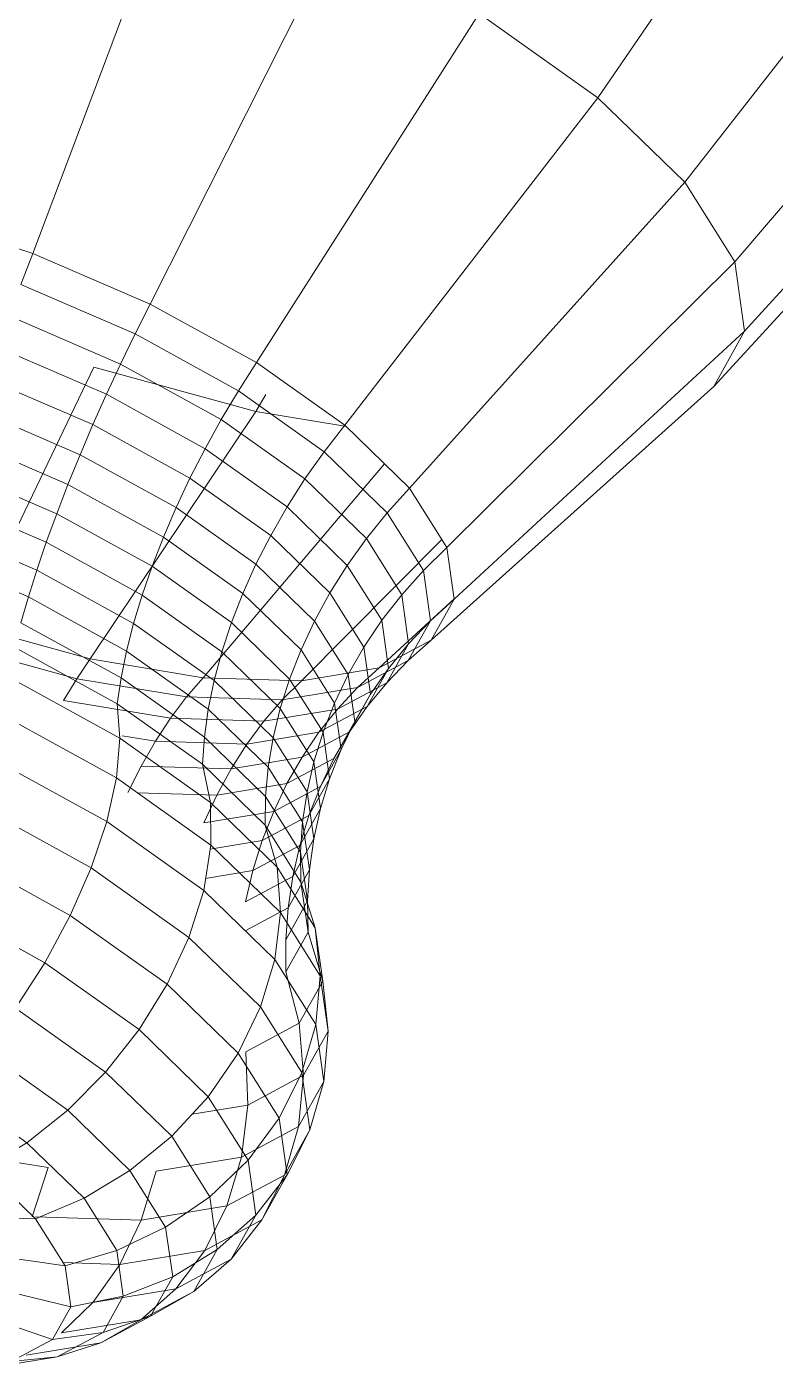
# Model space of a CAD drawing. Header units: inches. Extents: x -827 to 154, y -802 to 207.
# Drawn here: x -720.772 to -720.254, y 45.909 to 46.838 of the extents above; entities that cross this region are included whole.
import ezdxf

# ---------------------------------------------------------------- set-up
doc = ezdxf.new("R2010")
doc.units = ezdxf.units.IN
doc.header["$MEASUREMENT"] = 0
doc.layers.add('DrillPressTable _1__skp', color=8, linetype='Continuous', lineweight=9)
doc.layers.add('Layer0', color=7, linetype='Continuous', lineweight=9)

# ---------------------------------------------------------------- blocks, each defined once
blk = doc.blocks.new('DrillPressTable _1__skp_12-402055-Level 1')
at = {"layer": 'Layer0'}
for p, q in [((7.72001, 11.21165), (7.88162, 11.44683)), ((7.88162, 11.44683), (7.72001, 11.21165)), ((7.7803, 11.1531), (7.9544, 11.37616)), ((7.9544, 11.37616), (7.7803, 11.1531)), ((7.32859, 11.10382), (7.42967, 11.3716)), ((7.42967, 11.3716), (7.32859, 11.10382)), ((7.41001, 11.0687), (7.53901, 11.32444)), ((7.53901, 11.32444), (7.41001, 11.0687)), ((7.81494, 11.09802), (7.99621, 11.30968)), ((7.99621, 11.30968), (7.81494, 11.09802)), ((7.48362, 11.02815), (7.63786, 11.26998)), ((7.63786, 11.26998), (7.48362, 11.02815)), ((7.63786, 11.26998), (7.72001, 11.21165)), ((7.72001, 11.21165), (7.63786, 11.26998)), ((8.00444, 11.25156), (7.82176, 11.04986)), ((8.00444, 11.25156), (7.82176, 11.04986)), ((7.72001, 11.21165), (7.5448, 10.98471)), ((7.72001, 11.21165), (7.5448, 10.98471)), ((7.72001, 11.21165), (7.7803, 11.1531)), ((7.72001, 11.21165), (7.7803, 11.1531)), ((7.97856, 11.20545), (7.80032, 11.01166)), ((7.80032, 11.01166), (7.97856, 11.20545)), ((7.7803, 11.1531), (7.58969, 10.94111)), ((7.58969, 10.94111), (7.7803, 11.1531)), ((7.7803, 11.1531), (7.81494, 11.09802)), ((7.7803, 11.1531), (7.81494, 11.09802)), ((7.32859, 11.10382), (7.24448, 11.1313)), ((7.24448, 11.1313), (7.32859, 11.10382)), ((7.32042, 11.08216), (7.32859, 11.10382)), ((7.32859, 11.10382), (7.32042, 11.08216)), ((7.41001, 11.0687), (7.32859, 11.10382)), ((7.32859, 11.10382), (7.41001, 11.0687)), ((7.61549, 10.9001), (7.81494, 11.09802)), ((7.61549, 10.9001), (7.81494, 11.09802)), ((7.81494, 11.09802), (7.82176, 11.04986)), ((7.82176, 11.04986), (7.81494, 11.09802)), ((7.32042, 11.08216), (7.39954, 11.04803)), ((7.39954, 11.04803), (7.32042, 11.08216)), ((7.39954, 11.04803), (7.41001, 11.0687)), ((7.41001, 11.0687), (7.39954, 11.04803)), ((7.48362, 11.02815), (7.41001, 11.0687)), ((7.41001, 11.0687), (7.48362, 11.02815)), ((7.31221, 11.06044), (7.38939, 11.02715)), ((7.38939, 11.02715), (7.31221, 11.06044)), ((7.38939, 11.02715), (7.39954, 11.04803)), ((7.39954, 11.04803), (7.38939, 11.02715)), ((7.39954, 11.04803), (7.47108, 11.00862)), ((7.47108, 11.00862), (7.39954, 11.04803)), ((7.82176, 11.04986), (7.62056, 10.86424)), ((7.82176, 11.04986), (7.62056, 10.86424)), ((7.80032, 11.01166), (7.82176, 11.04986)), ((7.82176, 11.04986), (7.80032, 11.01166)), ((7.304, 11.03878), (7.37961, 11.00616)), ((7.37961, 11.00616), (7.304, 11.03878)), ((7.37099, 11.02505), (7.2849, 10.84576)), ((7.2849, 10.84576), (7.37099, 11.02505)), ((7.37099, 11.02505), (7.48309, 10.9942)), ((7.48309, 10.9942), (7.37099, 11.02505)), ((7.37961, 11.00616), (7.38939, 11.02715)), ((7.38939, 11.02715), (7.37961, 11.00616)), ((7.38939, 11.02715), (7.45917, 10.9887)), ((7.45917, 10.9887), (7.38939, 11.02715)), ((7.47108, 11.00862), (7.48362, 11.02815)), ((7.48362, 11.02815), (7.47108, 11.00862)), ((7.5448, 10.98471), (7.48362, 11.02815)), ((7.48362, 11.02815), (7.5448, 10.98471)), ((7.29584, 11.01729), (7.37026, 10.98519)), ((7.37026, 10.98519), (7.29584, 11.01729)), ((7.37026, 10.98519), (7.37961, 11.00616)), ((7.37961, 11.00616), (7.37026, 10.98519)), ((7.37961, 11.00616), (7.44797, 10.9685)), ((7.44797, 10.9685), (7.37961, 11.00616)), ((7.45917, 10.9887), (7.47108, 11.00862)), ((7.47108, 11.00862), (7.45917, 10.9887)), ((7.47108, 11.00862), (7.53053, 10.9664)), ((7.53053, 10.9664), (7.47108, 11.00862)), ((7.49005, 11.00597), (7.48309, 10.9942)), ((7.48309, 10.9942), (7.49005, 11.00597)), ((7.6046, 10.83579), (7.80032, 11.01166)), ((7.6046, 10.83579), (7.80032, 11.01166)), ((7.28778, 10.99608), (7.36137, 10.96434)), ((7.36137, 10.96434), (7.28778, 10.99608)), ((7.36137, 10.96434), (7.37026, 10.98519)), ((7.37026, 10.98519), (7.36137, 10.96434)), ((7.48309, 10.9942), (7.36837, 10.82279)), ((7.36837, 10.82279), (7.48309, 10.9942)), ((7.37026, 10.98519), (7.43753, 10.94813)), ((7.43753, 10.94813), (7.37026, 10.98519)), ((7.44797, 10.9685), (7.45917, 10.9887)), ((7.45917, 10.9887), (7.44797, 10.9685)), ((7.45917, 10.9887), (7.51717, 10.94752)), ((7.51717, 10.94752), (7.45917, 10.9887)), ((7.48309, 10.9942), (7.5448, 10.98399)), ((7.5448, 10.98399), (7.48309, 10.9942)), ((7.5448, 10.98471), (7.53053, 10.9664)), ((7.5448, 10.98471), (7.53053, 10.9664)), ((7.5448, 10.98471), (7.58969, 10.94111)), ((7.58969, 10.94111), (7.5448, 10.98471)), ((7.27985, 10.97528), (7.35301, 10.94372)), ((7.35301, 10.94372), (7.27985, 10.97528)), ((7.43753, 10.94813), (7.44797, 10.9685)), ((7.44797, 10.9685), (7.43753, 10.94813)), ((7.44797, 10.9685), (7.50478, 10.92816)), ((7.50478, 10.92816), (7.44797, 10.9685)), ((7.51717, 10.94752), (7.53053, 10.9664)), ((7.53053, 10.9664), (7.51717, 10.94752)), ((7.57416, 10.92404), (7.53053, 10.9664)), ((7.57416, 10.92404), (7.53053, 10.9664)), ((7.35301, 10.94372), (7.36137, 10.96434)), ((7.36137, 10.96434), (7.35301, 10.94372)), ((7.36137, 10.96434), (7.42791, 10.92769)), ((7.42791, 10.92769), (7.36137, 10.96434)), ((7.57228, 10.95802), (7.44665, 10.80984)), ((7.44665, 10.80984), (7.57228, 10.95802)), ((7.2721, 10.95499), (7.34521, 10.92345)), ((7.34521, 10.92345), (7.2721, 10.95499)), ((7.42791, 10.92769), (7.43753, 10.94813)), ((7.43753, 10.94813), (7.42791, 10.92769)), ((7.43753, 10.94813), (7.49344, 10.90843)), ((7.49344, 10.90843), (7.43753, 10.94813)), ((7.34521, 10.92345), (7.35301, 10.94372)), ((7.35301, 10.94372), (7.34521, 10.92345)), ((7.35301, 10.94372), (7.41915, 10.90729)), ((7.41915, 10.90729), (7.35301, 10.94372)), ((7.50478, 10.92816), (7.51717, 10.94752)), ((7.51717, 10.94752), (7.50478, 10.92816)), ((7.51717, 10.94752), (7.55973, 10.90619)), ((7.55973, 10.90619), (7.51717, 10.94752)), ((7.58969, 10.94111), (7.57416, 10.92404)), ((7.57416, 10.92404), (7.58969, 10.94111)), ((7.58969, 10.94111), (7.61549, 10.9001)), ((7.61549, 10.9001), (7.58969, 10.94111)), ((7.26457, 10.93531), (7.33802, 10.90363)), ((7.33802, 10.90363), (7.26457, 10.93531)), ((7.33802, 10.90363), (7.34521, 10.92345)), ((7.34521, 10.92345), (7.33802, 10.90363)), ((7.34521, 10.92345), (7.41131, 10.88704)), ((7.41131, 10.88704), (7.34521, 10.92345)), ((7.41915, 10.90729), (7.42791, 10.92769)), ((7.42791, 10.92769), (7.41915, 10.90729)), ((7.42791, 10.92769), (7.4832, 10.88842)), ((7.4832, 10.88842), (7.42791, 10.92769)), ((7.49344, 10.90843), (7.50478, 10.92816)), ((7.50478, 10.92816), (7.49344, 10.90843)), ((7.50478, 10.92816), (7.54648, 10.88767)), ((7.54648, 10.88767), (7.50478, 10.92816)), ((7.55973, 10.90619), (7.57416, 10.92404)), ((7.57416, 10.92404), (7.55973, 10.90619)), ((7.59923, 10.88417), (7.57416, 10.92404)), ((7.59923, 10.88417), (7.57416, 10.92404)), ((7.25729, 10.91635), (7.33147, 10.88436)), ((7.33147, 10.88436), (7.25729, 10.91635)), ((7.33147, 10.88436), (7.33802, 10.90363)), ((7.33802, 10.90363), (7.33147, 10.88436)), ((7.33802, 10.90363), (7.40442, 10.86704)), ((7.40442, 10.86704), (7.33802, 10.90363)), ((7.41131, 10.88704), (7.41915, 10.90729)), ((7.41915, 10.90729), (7.41131, 10.88704)), ((7.41915, 10.90729), (7.47412, 10.86825)), ((7.47412, 10.86825), (7.41915, 10.90729)), ((7.4832, 10.88842), (7.49344, 10.90843)), ((7.49344, 10.90843), (7.4832, 10.88842)), ((7.49344, 10.90843), (7.53447, 10.86858)), ((7.53447, 10.86858), (7.49344, 10.90843)), ((7.612, 10.90565), (7.51482, 10.80771)), ((7.612, 10.90565), (7.51482, 10.80771)), ((7.54648, 10.88767), (7.55973, 10.90619)), ((7.55973, 10.90619), (7.54648, 10.88767)), ((7.55973, 10.90619), (7.58418, 10.86731)), ((7.58418, 10.86731), (7.55973, 10.90619)), ((7.25032, 10.89822), (7.3256, 10.86575)), ((7.3256, 10.86575), (7.25032, 10.89822)), ((7.59923, 10.88417), (7.61549, 10.9001)), ((7.59923, 10.88417), (7.61549, 10.9001)), ((7.62056, 10.86424), (7.61549, 10.9001)), ((7.61549, 10.9001), (7.62056, 10.86424)), ((7.3256, 10.86575), (7.33147, 10.88436)), ((7.33147, 10.88436), (7.3256, 10.86575)), ((7.33147, 10.88436), (7.39853, 10.84742)), ((7.39853, 10.84742), (7.33147, 10.88436)), ((7.40442, 10.86704), (7.41131, 10.88704)), ((7.41131, 10.88704), (7.40442, 10.86704)), ((7.41131, 10.88704), (7.46624, 10.84803)), ((7.46624, 10.84803), (7.41131, 10.88704)), ((7.47412, 10.86825), (7.4832, 10.88842)), ((7.4832, 10.88842), (7.47412, 10.86825)), ((7.4832, 10.88842), (7.52378, 10.84901)), ((7.52378, 10.84901), (7.4832, 10.88842)), ((7.53447, 10.86858), (7.54648, 10.88767)), ((7.54648, 10.88767), (7.53447, 10.86858)), ((7.54648, 10.88767), (7.57043, 10.84958)), ((7.57043, 10.84958), (7.54648, 10.88767)), ((7.58418, 10.86731), (7.59923, 10.88417)), ((7.59923, 10.88417), (7.58418, 10.86731)), ((7.59923, 10.88417), (7.60416, 10.84933)), ((7.60416, 10.84933), (7.59923, 10.88417)), ((7.32044, 10.8479), (7.3256, 10.86575)), ((7.3256, 10.86575), (7.32044, 10.8479)), ((7.3256, 10.86575), (7.39366, 10.82826)), ((7.39366, 10.82826), (7.3256, 10.86575)), ((7.39853, 10.84742), (7.40442, 10.86704)), ((7.40442, 10.86704), (7.39853, 10.84742)), ((7.40442, 10.86704), (7.45961, 10.82785)), ((7.45961, 10.82785), (7.40442, 10.86704)), ((7.47412, 10.86825), (7.46624, 10.84803)), ((7.47412, 10.86825), (7.46624, 10.84803)), ((7.47412, 10.86825), (7.51446, 10.82908)), ((7.47412, 10.86825), (7.51446, 10.82908)), ((7.52378, 10.84901), (7.53447, 10.86858)), ((7.53447, 10.86858), (7.52378, 10.84901)), ((7.53447, 10.86858), (7.55805, 10.83109)), ((7.55805, 10.83109), (7.53447, 10.86858)), ((7.5686, 10.81655), (7.62053, 10.86448)), ((7.62053, 10.86448), (7.5686, 10.81655)), ((7.57043, 10.84958), (7.58418, 10.86731)), ((7.58418, 10.86731), (7.57043, 10.84958)), ((7.58418, 10.86731), (7.589, 10.83331)), ((7.589, 10.83331), (7.58418, 10.86731)), ((7.60416, 10.84933), (7.62056, 10.86424)), ((7.62056, 10.86424), (7.60416, 10.84933)), ((7.6046, 10.83579), (7.62056, 10.86424)), ((7.6046, 10.83579), (7.62056, 10.86424)), ((7.36837, 10.82279), (7.2849, 10.84576)), ((7.2849, 10.84576), (7.36837, 10.82279)), ((7.32044, 10.8479), (7.38984, 10.80966)), ((7.38984, 10.80966), (7.32044, 10.8479)), ((7.39366, 10.82826), (7.39853, 10.84742)), ((7.39853, 10.84742), (7.39366, 10.82826)), ((7.39853, 10.84742), (7.45426, 10.80784)), ((7.45426, 10.80784), (7.39853, 10.84742)), ((7.46624, 10.84803), (7.45961, 10.82785)), ((7.46624, 10.84803), (7.45961, 10.82785)), ((7.50656, 10.80888), (7.46624, 10.84803)), ((7.46624, 10.84803), (7.50656, 10.80888)), ((7.51446, 10.82908), (7.52378, 10.84901)), ((7.52378, 10.84901), (7.51446, 10.82908)), ((7.52378, 10.84901), (7.5471, 10.81194)), ((7.5471, 10.81194), (7.52378, 10.84901)), ((7.55805, 10.83109), (7.57043, 10.84958)), ((7.57043, 10.84958), (7.55805, 10.83109)), ((7.57043, 10.84958), (7.57515, 10.81628)), ((7.57515, 10.81628), (7.57043, 10.84958)), ((7.60416, 10.84933), (7.58865, 10.82168)), ((7.60416, 10.84933), (7.58865, 10.82168)), ((7.60416, 10.84933), (7.589, 10.83331)), ((7.60416, 10.84933), (7.589, 10.83331)), ((7.27795, 10.83137), (7.35908, 10.80905)), ((7.35908, 10.80905), (7.27795, 10.83137)), ((7.31602, 10.8309), (7.38709, 10.79174)), ((7.38709, 10.79174), (7.31602, 10.8309)), ((7.39366, 10.82826), (7.38984, 10.80966)), ((7.39366, 10.82826), (7.38984, 10.80966)), ((7.39366, 10.82826), (7.45022, 10.78809)), ((7.39366, 10.82826), (7.45022, 10.78809)), ((7.45961, 10.82785), (7.45426, 10.80784)), ((7.45961, 10.82785), (7.45426, 10.80784)), ((7.50011, 10.78852), (7.45961, 10.82785)), ((7.45961, 10.82785), (7.50011, 10.78852)), ((7.51446, 10.82908), (7.50656, 10.80888)), ((7.50656, 10.80888), (7.51446, 10.82908)), ((7.51446, 10.82908), (7.53764, 10.79222)), ((7.51446, 10.82908), (7.53764, 10.79222)), ((7.5471, 10.81194), (7.55805, 10.83109)), ((7.55805, 10.83109), (7.5471, 10.81194)), ((7.55805, 10.83109), (7.56269, 10.79832)), ((7.56269, 10.79832), (7.55805, 10.83109)), ((7.5686, 10.81655), (7.6046, 10.83579)), ((7.6046, 10.83579), (7.5686, 10.81655)), ((7.57386, 10.80635), (7.589, 10.83331)), ((7.589, 10.83331), (7.57386, 10.80635)), ((7.589, 10.83331), (7.57515, 10.81628)), ((7.589, 10.83331), (7.57515, 10.81628)), ((7.58865, 10.82168), (7.6046, 10.83579)), ((7.6046, 10.83579), (7.58865, 10.82168)), ((7.36837, 10.82279), (7.35908, 10.80905)), ((7.35908, 10.80905), (7.36837, 10.82279)), ((7.44665, 10.80984), (7.36837, 10.82279)), ((7.36837, 10.82279), (7.44665, 10.80984)), ((7.58865, 10.82168), (7.55366, 10.80298)), ((7.58865, 10.82168), (7.55366, 10.80298)), ((7.58865, 10.82168), (7.57386, 10.80635)), ((7.57386, 10.80635), (7.58865, 10.82168)), ((7.31342, 10.80955), (7.38898, 10.76792)), ((7.38898, 10.76792), (7.31342, 10.80955)), ((7.35908, 10.80905), (7.34992, 10.79402)), ((7.34992, 10.79402), (7.35908, 10.80905)), ((7.35908, 10.80905), (7.43515, 10.79646)), ((7.43515, 10.79646), (7.35908, 10.80905)), ((7.38984, 10.80966), (7.38709, 10.79174)), ((7.38984, 10.80966), (7.38709, 10.79174)), ((7.44752, 10.76871), (7.38984, 10.80966)), ((7.38984, 10.80966), (7.44752, 10.76871)), ((7.44665, 10.80984), (7.43515, 10.79646)), ((7.43515, 10.79646), (7.44665, 10.80984)), ((7.51482, 10.80771), (7.44665, 10.80984)), ((7.44665, 10.80984), (7.51482, 10.80771)), ((7.50656, 10.80888), (7.50011, 10.78852)), ((7.50011, 10.78852), (7.50656, 10.80888)), ((7.52972, 10.77205), (7.50656, 10.80888)), ((7.50656, 10.80888), (7.52972, 10.77205)), ((7.51482, 10.80771), (7.5686, 10.81655)), ((7.5686, 10.81655), (7.51482, 10.80771)), ((7.53764, 10.79222), (7.5471, 10.81194)), ((7.5471, 10.81194), (7.53764, 10.79222)), ((7.5471, 10.81194), (7.55169, 10.77953)), ((7.55169, 10.77953), (7.5471, 10.81194)), ((7.55366, 10.80298), (7.5686, 10.81655)), ((7.5686, 10.81655), (7.55366, 10.80298)), ((7.56032, 10.78986), (7.57515, 10.81628)), ((7.57515, 10.81628), (7.56032, 10.78986)), ((7.57515, 10.81628), (7.56269, 10.79832)), ((7.57515, 10.81628), (7.56269, 10.79832)), ((7.45426, 10.80784), (7.45022, 10.78809)), ((7.45426, 10.80784), (7.45022, 10.78809)), ((7.49516, 10.76812), (7.45426, 10.80784)), ((7.45426, 10.80784), (7.49516, 10.76812)), ((7.51482, 10.80771), (7.5014, 10.79439)), ((7.51482, 10.80771), (7.5014, 10.79439)), ((7.55366, 10.80298), (7.5014, 10.79439)), ((7.55366, 10.80298), (7.5014, 10.79439)), ((7.53973, 10.7881), (7.57386, 10.80635)), ((7.57386, 10.80635), (7.53973, 10.7881)), ((7.55366, 10.80298), (7.53973, 10.7881)), ((7.53973, 10.7881), (7.55366, 10.80298)), ((7.57386, 10.80635), (7.56032, 10.78986)), ((7.56032, 10.78986), (7.57386, 10.80635)), ((7.34992, 10.79402), (7.42413, 10.78174)), ((7.42413, 10.78174), (7.34992, 10.79402)), ((7.44616, 10.7498), (7.38709, 10.79174)), ((7.38709, 10.79174), (7.38898, 10.76792)), ((7.38709, 10.79174), (7.44616, 10.7498)), ((7.38709, 10.79174), (7.38898, 10.76792)), ((7.43515, 10.79646), (7.42413, 10.78174)), ((7.42413, 10.78174), (7.43515, 10.79646)), ((7.43515, 10.79646), (7.5014, 10.79439)), ((7.5014, 10.79439), (7.43515, 10.79646)), ((7.5014, 10.79439), (7.48875, 10.77972)), ((7.48875, 10.77972), (7.5014, 10.79439)), ((7.52689, 10.77199), (7.56032, 10.78986)), ((7.56032, 10.78986), (7.52689, 10.77199)), ((7.53764, 10.79222), (7.52972, 10.77205)), ((7.52972, 10.77205), (7.53764, 10.79222)), ((7.53764, 10.79222), (7.5422, 10.76)), ((7.53764, 10.79222), (7.5422, 10.76)), ((7.5481, 10.77232), (7.56269, 10.79832)), ((7.56269, 10.79832), (7.5481, 10.77232)), ((7.56032, 10.78986), (7.5481, 10.77232)), ((7.5481, 10.77232), (7.56032, 10.78986)), ((7.56269, 10.79832), (7.55169, 10.77953)), ((7.56269, 10.79832), (7.55169, 10.77953)), ((7.30769, 10.78387), (7.38654, 10.74043)), ((7.38654, 10.74043), (7.30769, 10.78387)), ((7.42413, 10.78174), (7.41364, 10.76576)), ((7.41364, 10.76576), (7.42413, 10.78174)), ((7.42413, 10.78174), (7.48875, 10.77972)), ((7.48875, 10.77972), (7.42413, 10.78174)), ((7.45022, 10.78809), (7.44752, 10.76871)), ((7.44752, 10.76871), (7.45022, 10.78809)), ((7.49174, 10.74778), (7.45022, 10.78809)), ((7.45022, 10.78809), (7.49174, 10.74778)), ((7.48875, 10.77972), (7.53973, 10.7881)), ((7.53973, 10.7881), (7.48875, 10.77972)), ((7.50011, 10.78852), (7.49516, 10.76812)), ((7.49516, 10.76812), (7.50011, 10.78852)), ((7.52338, 10.75152), (7.50011, 10.78852)), ((7.50011, 10.78852), (7.52338, 10.75152)), ((7.53973, 10.7881), (7.52689, 10.77199)), ((7.52689, 10.77199), (7.53973, 10.7881)), ((7.48875, 10.77972), (7.47695, 10.76378)), ((7.47695, 10.76378), (7.48875, 10.77972)), ((7.47695, 10.76378), (7.52689, 10.77199)), ((7.52689, 10.77199), (7.47695, 10.76378)), ((7.5152, 10.75473), (7.5481, 10.77232)), ((7.5481, 10.77232), (7.5152, 10.75473)), ((7.52689, 10.77199), (7.5152, 10.75473)), ((7.5152, 10.75473), (7.52689, 10.77199)), ((7.52972, 10.77205), (7.52338, 10.75152)), ((7.52338, 10.75152), (7.52972, 10.77205)), ((7.53428, 10.73985), (7.52972, 10.77205)), ((7.52972, 10.77205), (7.53428, 10.73985)), ((7.53726, 10.75382), (7.55169, 10.77953)), ((7.55169, 10.77953), (7.53726, 10.75382)), ((7.5481, 10.77232), (7.53726, 10.75382)), ((7.53726, 10.75382), (7.5481, 10.77232)), ((7.55169, 10.77953), (7.5422, 10.76)), ((7.55169, 10.77953), (7.5422, 10.76)), ((7.38898, 10.76792), (7.38654, 10.74043)), ((7.38898, 10.76792), (7.38654, 10.74043)), ((7.45178, 10.72333), (7.38898, 10.76792)), ((7.38898, 10.76792), (7.45178, 10.72333)), ((7.39048, 10.76959), (7.41364, 10.76576)), ((7.41364, 10.76576), (7.39048, 10.76959)), ((7.41364, 10.76576), (7.40374, 10.7486)), ((7.40374, 10.7486), (7.41364, 10.76576)), ((7.41364, 10.76576), (7.47695, 10.76378)), ((7.47695, 10.76378), (7.41364, 10.76576)), ((7.44752, 10.76871), (7.44616, 10.7498)), ((7.44616, 10.7498), (7.44752, 10.76871)), ((7.48985, 10.7276), (7.44752, 10.76871)), ((7.44752, 10.76871), (7.48985, 10.7276)), ((7.47695, 10.76378), (7.46605, 10.74665)), ((7.46605, 10.74665), (7.47695, 10.76378)), ((7.49516, 10.76812), (7.49174, 10.74778)), ((7.49174, 10.74778), (7.49516, 10.76812)), ((7.51867, 10.73075), (7.49516, 10.76812)), ((7.49516, 10.76812), (7.51867, 10.73075)), ((7.299, 10.75467), (7.37984, 10.71013)), ((7.37984, 10.71013), (7.299, 10.75467)), ((7.46605, 10.74665), (7.5152, 10.75473)), ((7.5152, 10.75473), (7.46605, 10.74665)), ((7.5152, 10.75473), (7.50472, 10.73642)), ((7.50472, 10.73642), (7.5152, 10.75473)), ((7.50472, 10.73642), (7.53726, 10.75382)), ((7.53726, 10.75382), (7.50472, 10.73642)), ((7.52786, 10.73444), (7.5422, 10.76)), ((7.5422, 10.76), (7.52786, 10.73444)), ((7.53726, 10.75382), (7.52786, 10.73444)), ((7.52786, 10.73444), (7.53726, 10.75382)), ((7.5422, 10.76), (7.53428, 10.73985)), ((7.53428, 10.73985), (7.5422, 10.76)), ((7.40374, 10.7486), (7.39449, 10.73035)), ((7.39449, 10.73035), (7.40374, 10.7486)), ((7.40374, 10.7486), (7.46605, 10.74665)), ((7.46605, 10.74665), (7.40374, 10.7486)), ((7.48951, 10.7077), (7.44616, 10.7498)), ((7.44616, 10.7498), (7.45178, 10.72333)), ((7.44616, 10.7498), (7.48951, 10.7077)), ((7.45178, 10.72333), (7.44616, 10.7498)), ((7.46605, 10.74665), (7.45611, 10.72843)), ((7.45611, 10.72843), (7.46605, 10.74665)), ((7.49174, 10.74778), (7.48985, 10.7276)), ((7.48985, 10.7276), (7.49174, 10.74778)), ((7.51559, 10.70985), (7.49174, 10.74778)), ((7.49174, 10.74778), (7.51559, 10.70985)), ((7.52338, 10.75152), (7.51867, 10.73075)), ((7.51867, 10.73075), (7.52338, 10.75152)), ((7.52796, 10.71917), (7.52338, 10.75152)), ((7.52338, 10.75152), (7.52796, 10.71917)), ((7.38654, 10.74043), (7.37984, 10.71013)), ((7.38654, 10.74043), (7.37984, 10.71013)), ((7.45207, 10.69389), (7.38654, 10.74043)), ((7.38654, 10.74043), (7.45207, 10.69389)), ((7.45611, 10.72843), (7.50472, 10.73642)), ((7.50472, 10.73642), (7.45611, 10.72843)), ((7.50472, 10.73642), (7.49551, 10.71715)), ((7.49551, 10.71715), (7.50472, 10.73642)), ((7.49551, 10.71715), (7.52786, 10.73444)), ((7.52786, 10.73444), (7.49551, 10.71715)), ((7.51994, 10.71431), (7.53428, 10.73985)), ((7.53428, 10.73985), (7.51994, 10.71431)), ((7.52786, 10.73444), (7.51994, 10.71431)), ((7.51994, 10.71431), (7.52786, 10.73444)), ((7.53428, 10.73985), (7.52796, 10.71917)), ((7.52796, 10.71917), (7.53428, 10.73985)), ((7.40101, 10.73015), (7.45611, 10.72843)), ((7.45611, 10.72843), (7.40101, 10.73015)), ((7.45611, 10.72843), (7.44719, 10.70921)), ((7.44719, 10.70921), (7.45611, 10.72843)), ((7.48985, 10.7276), (7.48951, 10.7077)), ((7.48951, 10.7077), (7.48985, 10.7276)), ((7.51417, 10.68893), (7.48985, 10.7276)), ((7.48985, 10.7276), (7.51417, 10.68893)), ((7.51867, 10.73075), (7.51559, 10.70985)), ((7.51559, 10.70985), (7.51867, 10.73075)), ((7.52329, 10.69808), (7.51867, 10.73075)), ((7.51867, 10.73075), (7.52329, 10.69808)), ((7.28763, 10.72289), (7.3691, 10.678)), ((7.3691, 10.678), (7.28763, 10.72289)), ((7.44719, 10.70921), (7.49551, 10.71715)), ((7.49551, 10.71715), (7.44719, 10.70921)), ((7.49787, 10.67858), (7.45178, 10.72333)), ((7.45178, 10.72333), (7.45207, 10.69389)), ((7.45178, 10.72333), (7.49787, 10.67858)), ((7.45207, 10.69389), (7.45178, 10.72333)), ((7.49551, 10.71715), (7.48762, 10.69702)), ((7.48762, 10.69702), (7.49551, 10.71715)), ((7.51356, 10.69351), (7.52796, 10.71917)), ((7.51356, 10.69351), (7.52796, 10.71917)), ((7.52329, 10.69808), (7.52796, 10.71917)), ((7.52329, 10.69808), (7.52796, 10.71917)), ((7.3691, 10.678), (7.37984, 10.71013)), ((7.37984, 10.71013), (7.3691, 10.678)), ((7.44703, 10.66243), (7.37984, 10.71013)), ((7.44703, 10.66243), (7.37984, 10.71013)), ((7.48762, 10.69702), (7.51994, 10.71431)), ((7.48762, 10.69702), (7.51994, 10.71431)), ((7.51442, 10.6681), (7.48951, 10.7077)), ((7.48951, 10.7077), (7.49787, 10.67858)), ((7.48951, 10.7077), (7.51442, 10.6681)), ((7.49787, 10.67858), (7.48951, 10.7077)), ((7.51356, 10.69351), (7.51994, 10.71431)), ((7.51356, 10.69351), (7.51994, 10.71431)), ((7.51559, 10.70985), (7.51417, 10.68893)), ((7.51417, 10.68893), (7.51559, 10.70985)), ((7.52028, 10.6767), (7.51559, 10.70985)), ((7.51559, 10.70985), (7.52028, 10.6767)), ((7.45162, 10.69111), (7.48762, 10.69702)), ((7.45162, 10.69111), (7.48762, 10.69702)), ((7.48108, 10.67615), (7.48762, 10.69702)), ((7.48762, 10.69702), (7.48108, 10.67615)), ((7.52329, 10.69808), (7.50875, 10.67217)), ((7.50875, 10.67217), (7.52329, 10.69808)), ((7.52028, 10.6767), (7.52329, 10.69808)), ((7.52028, 10.6767), (7.52329, 10.69808)), ((7.27395, 10.68953), (7.35466, 10.64507)), ((7.35466, 10.64507), (7.27395, 10.68953)), ((7.45207, 10.69389), (7.44703, 10.66243)), ((7.44703, 10.66243), (7.45207, 10.69389)), ((7.50016, 10.64719), (7.45207, 10.69389)), ((7.45207, 10.69389), (7.50016, 10.64719)), ((7.51356, 10.69351), (7.48108, 10.67615)), ((7.48108, 10.67615), (7.51356, 10.69351)), ((7.50875, 10.67217), (7.51356, 10.69351)), ((7.51356, 10.69351), (7.50875, 10.67217)), ((7.51896, 10.65512), (7.51417, 10.68893)), ((7.51417, 10.68893), (7.51442, 10.6681)), ((7.51417, 10.68893), (7.51896, 10.65512)), ((7.51442, 10.6681), (7.51417, 10.68893)), ((7.52434, 10.63647), (7.49787, 10.67858)), ((7.49787, 10.67858), (7.50016, 10.64719)), ((7.49787, 10.67858), (7.52434, 10.63647)), ((7.50016, 10.64719), (7.49787, 10.67858)), ((7.35466, 10.64507), (7.3691, 10.678)), ((7.3691, 10.678), (7.35466, 10.64507)), ((7.3691, 10.678), (7.4368, 10.62993)), ((7.4368, 10.62993), (7.3691, 10.678)), ((7.48108, 10.67615), (7.44836, 10.67077)), ((7.44836, 10.67077), (7.48108, 10.67615)), ((7.47595, 10.65464), (7.48108, 10.67615)), ((7.48108, 10.67615), (7.47595, 10.65464)), ((7.50875, 10.67217), (7.47595, 10.65464)), ((7.47595, 10.65464), (7.50875, 10.67217)), ((7.52028, 10.6767), (7.50552, 10.6504)), ((7.50552, 10.6504), (7.52028, 10.6767)), ((7.50552, 10.6504), (7.50875, 10.67217)), ((7.50875, 10.67217), (7.50552, 10.6504)), ((7.51896, 10.65512), (7.52028, 10.6767)), ((7.51896, 10.65512), (7.52028, 10.6767)), ((7.44703, 10.66243), (7.4368, 10.62993)), ((7.44703, 10.66243), (7.4368, 10.62993)), ((7.49633, 10.61454), (7.44703, 10.66243)), ((7.44703, 10.66243), (7.49633, 10.61454)), ((7.51932, 10.63348), (7.51442, 10.6681)), ((7.51442, 10.6681), (7.52434, 10.63647)), ((7.51442, 10.6681), (7.51932, 10.63348)), ((7.52434, 10.63647), (7.51442, 10.6681)), ((7.25839, 10.65567), (7.33698, 10.61237)), ((7.33698, 10.61237), (7.25839, 10.65567)), ((7.50552, 10.6504), (7.47578, 10.6345)), ((7.47578, 10.6345), (7.50552, 10.6504)), ((7.51896, 10.65512), (7.5039, 10.6283)), ((7.5039, 10.6283), (7.51896, 10.65512)), ((7.5039, 10.6283), (7.50552, 10.6504)), ((7.50552, 10.6504), (7.5039, 10.6283)), ((7.51932, 10.63348), (7.51896, 10.65512)), ((7.51932, 10.63348), (7.51896, 10.65512)), ((7.33698, 10.61237), (7.35466, 10.64507)), ((7.35466, 10.64507), (7.33698, 10.61237)), ((7.35466, 10.64507), (7.42173, 10.59744)), ((7.42173, 10.59744), (7.35466, 10.64507)), ((7.50016, 10.64719), (7.49633, 10.61454)), ((7.49633, 10.61454), (7.50016, 10.64719)), ((7.5278, 10.60325), (7.50016, 10.64719)), ((7.50016, 10.64719), (7.5278, 10.60325)), ((7.51932, 10.63348), (7.5039, 10.60601)), ((7.5039, 10.60601), (7.51932, 10.63348)), ((7.52955, 10.59967), (7.51932, 10.63348)), ((7.52955, 10.59967), (7.51932, 10.63348)), ((7.52955, 10.59967), (7.52434, 10.63647)), ((7.52434, 10.63647), (7.5278, 10.60325)), ((7.52434, 10.63647), (7.52955, 10.59967)), ((7.5278, 10.60325), (7.52434, 10.63647)), ((7.42173, 10.59744), (7.4368, 10.62993)), ((7.4368, 10.62993), (7.42173, 10.59744)), ((7.48649, 10.58168), (7.4368, 10.62993)), ((7.48649, 10.58168), (7.4368, 10.62993)), ((7.5039, 10.60601), (7.5039, 10.6283)), ((7.5039, 10.6283), (7.5039, 10.60601)), ((7.49633, 10.61454), (7.48649, 10.58168)), ((7.48649, 10.58168), (7.49633, 10.61454)), ((7.52466, 10.5695), (7.49633, 10.61454)), ((7.49633, 10.61454), (7.52466, 10.5695)), ((7.31662, 10.58096), (7.33698, 10.61237)), ((7.33698, 10.61237), (7.31662, 10.58096)), ((7.33698, 10.61237), (7.40229, 10.566)), ((7.40229, 10.566), (7.33698, 10.61237)), ((7.51317, 10.57047), (7.5039, 10.60601)), ((7.5039, 10.60601), (7.51317, 10.57047)), ((7.40229, 10.566), (7.42173, 10.59744)), ((7.42173, 10.59744), (7.40229, 10.566)), ((7.42173, 10.59744), (7.47096, 10.54964)), ((7.47096, 10.54964), (7.42173, 10.59744)), ((7.52955, 10.59967), (7.51317, 10.57047)), ((7.51317, 10.57047), (7.52955, 10.59967)), ((7.5278, 10.60325), (7.52466, 10.5695)), ((7.52466, 10.5695), (7.5278, 10.60325)), ((7.53323, 10.56484), (7.5278, 10.60325)), ((7.5278, 10.60325), (7.53323, 10.56484)), ((7.53323, 10.56484), (7.52955, 10.59967)), ((7.53323, 10.56484), (7.52955, 10.59967)), ((7.31662, 10.58096), (7.3791, 10.5366)), ((7.31662, 10.58096), (7.3791, 10.5366)), ((7.47096, 10.54964), (7.48649, 10.58168)), ((7.48649, 10.58168), (7.47096, 10.54964)), ((7.51504, 10.53628), (7.48649, 10.58168)), ((7.51504, 10.53628), (7.48649, 10.58168)), ((7.51317, 10.57047), (7.47621, 10.55071)), ((7.47621, 10.55071), (7.51317, 10.57047)), ((7.51613, 10.53437), (7.51317, 10.57047)), ((7.51317, 10.57047), (7.51613, 10.53437)), ((7.52466, 10.5695), (7.51504, 10.53628)), ((7.51504, 10.53628), (7.52466, 10.5695)), ((7.53024, 10.53012), (7.52466, 10.5695)), ((7.52466, 10.5695), (7.53024, 10.53012)), ((7.40229, 10.566), (7.3791, 10.5366)), ((7.40229, 10.566), (7.3791, 10.5366)), ((7.40229, 10.566), (7.45022, 10.51945)), ((7.40229, 10.566), (7.45022, 10.51945)), ((7.53323, 10.56484), (7.51613, 10.53437)), ((7.51613, 10.53437), (7.53323, 10.56484)), ((7.53024, 10.53012), (7.53323, 10.56484)), ((7.53024, 10.53012), (7.53323, 10.56484)), ((7.35289, 10.51019), (7.29424, 10.55184)), ((7.29424, 10.55184), (7.35289, 10.51019)), ((7.45022, 10.51945), (7.47096, 10.54964)), ((7.47096, 10.54964), (7.45022, 10.51945)), ((7.47096, 10.54964), (7.49924, 10.50467)), ((7.49924, 10.50467), (7.47096, 10.54964)), ((7.47757, 10.51376), (7.47621, 10.55071)), ((7.47621, 10.55071), (7.47757, 10.51376)), ((7.3791, 10.5366), (7.35289, 10.51019)), ((7.35289, 10.51019), (7.3791, 10.5366)), ((7.42495, 10.49207), (7.3791, 10.5366)), ((7.3791, 10.5366), (7.42495, 10.49207)), ((7.51613, 10.53437), (7.47757, 10.51376)), ((7.47757, 10.51376), (7.51613, 10.53437)), ((7.49924, 10.50467), (7.51504, 10.53628)), ((7.51504, 10.53628), (7.49924, 10.50467)), ((7.5127, 10.49888), (7.51613, 10.53437)), ((7.51613, 10.53437), (7.5127, 10.49888)), ((7.53024, 10.53012), (7.5127, 10.49888)), ((7.53024, 10.53012), (7.5127, 10.49888)), ((7.52066, 10.4966), (7.51504, 10.53628)), ((7.52066, 10.4966), (7.51504, 10.53628)), ((7.53024, 10.53012), (7.52066, 10.4966)), ((7.52066, 10.4966), (7.53024, 10.53012)), ((7.32452, 10.4876), (7.27054, 10.52593)), ((7.45022, 10.51945), (7.42495, 10.49207)), ((7.42495, 10.49207), (7.45022, 10.51945)), ((7.47757, 10.51376), (7.43914, 10.50744)), ((7.43914, 10.50744), (7.47757, 10.51376)), ((7.45022, 10.51945), (7.47776, 10.47566)), ((7.45022, 10.51945), (7.47776, 10.47566)), ((7.47317, 10.47774), (7.47757, 10.51376)), ((7.47757, 10.51376), (7.47317, 10.47774)), ((7.35289, 10.51019), (7.32452, 10.4876)), ((7.32452, 10.4876), (7.35289, 10.51019)), ((7.39594, 10.46838), (7.35289, 10.51019)), ((7.35289, 10.51019), (7.39594, 10.46838)), ((7.47776, 10.47566), (7.49924, 10.50467)), ((7.49924, 10.50467), (7.47776, 10.47566)), ((7.49924, 10.50467), (7.5048, 10.46535)), ((7.5048, 10.46535), (7.49924, 10.50467)), ((7.5127, 10.49888), (7.47317, 10.47774)), ((7.47317, 10.47774), (7.5127, 10.49888)), ((7.50299, 10.46512), (7.5127, 10.49888)), ((7.50299, 10.46512), (7.5127, 10.49888)), ((7.50299, 10.46512), (7.52066, 10.4966)), ((7.52066, 10.4966), (7.50299, 10.46512)), ((7.52066, 10.4966), (7.5048, 10.46535)), ((7.52066, 10.4966), (7.5048, 10.46535)), ((7.32452, 10.4876), (7.29487, 10.46956)), ((7.36413, 10.44913), (7.32452, 10.4876)), ((7.32452, 10.4876), (7.36413, 10.44913)), ((7.42495, 10.49207), (7.39594, 10.46838)), ((7.39594, 10.46838), (7.42495, 10.49207)), ((7.45129, 10.45018), (7.42495, 10.49207)), ((7.42495, 10.49207), (7.45129, 10.45018)), ((7.2799, 10.48019), (7.33924, 10.47037)), ((7.33924, 10.47037), (7.2799, 10.48019)), ((7.47317, 10.47774), (7.41411, 10.46804)), ((7.41411, 10.46804), (7.47317, 10.47774)), ((7.47776, 10.47566), (7.45129, 10.45018)), ((7.45129, 10.45018), (7.47776, 10.47566)), ((7.46315, 10.44382), (7.47317, 10.47774)), ((7.47317, 10.47774), (7.46315, 10.44382)), ((7.47776, 10.47566), (7.48318, 10.43738)), ((7.47776, 10.47566), (7.48318, 10.43738)), ((7.33053, 10.43494), (7.29487, 10.46956)), ((7.29487, 10.46956), (7.33053, 10.43494)), ((7.33924, 10.47037), (7.32819, 10.43639)), ((7.32819, 10.43639), (7.33924, 10.47037)), ((7.39594, 10.46838), (7.36413, 10.44913)), ((7.36413, 10.44913), (7.39594, 10.46838)), ((7.42068, 10.42905), (7.39594, 10.46838)), ((7.39594, 10.46838), (7.42068, 10.42905)), ((7.41411, 10.46804), (7.40363, 10.43404)), ((7.41411, 10.46804), (7.40363, 10.43404)), ((7.50299, 10.46512), (7.46315, 10.44382)), ((7.50299, 10.46512), (7.46315, 10.44382)), ((7.5048, 10.46535), (7.48318, 10.43738)), ((7.5048, 10.46535), (7.48318, 10.43738)), ((7.4873, 10.43416), (7.5048, 10.46535)), ((7.5048, 10.46535), (7.4873, 10.43416)), ((7.50299, 10.46512), (7.4873, 10.43416)), ((7.4873, 10.43416), (7.50299, 10.46512)), ((7.36413, 10.44913), (7.33053, 10.43494)), ((7.33053, 10.43494), (7.36413, 10.44913)), ((7.3869, 10.41294), (7.36413, 10.44913)), ((7.36413, 10.44913), (7.3869, 10.41294)), ((7.45129, 10.45018), (7.42068, 10.42905)), ((7.42068, 10.42905), (7.45129, 10.45018)), ((7.45648, 10.41356), (7.45129, 10.45018)), ((7.45129, 10.45018), (7.45648, 10.41356)), ((7.33053, 10.43494), (7.21139, 10.43775)), ((7.21139, 10.43775), (7.33053, 10.43494)), ((7.46315, 10.44382), (7.40363, 10.43404)), ((7.46315, 10.44382), (7.40363, 10.43404)), ((7.46315, 10.44382), (7.44783, 10.41306)), ((7.44783, 10.41306), (7.46315, 10.44382)), ((7.45648, 10.41356), (7.48318, 10.43738)), ((7.45648, 10.41356), (7.48318, 10.43738)), ((7.46614, 10.40701), (7.48318, 10.43738)), ((7.46614, 10.40701), (7.48318, 10.43738)), ((7.33053, 10.43632), (7.40363, 10.43404)), ((7.40363, 10.43404), (7.33053, 10.43632)), ((7.35102, 10.40236), (7.33053, 10.43494)), ((7.33053, 10.43494), (7.35102, 10.40236)), ((7.42068, 10.42905), (7.3869, 10.41294)), ((7.3869, 10.41294), (7.42068, 10.42905)), ((7.40363, 10.43404), (7.38887, 10.40337)), ((7.38887, 10.40337), (7.40363, 10.43404)), ((7.42555, 10.39467), (7.42068, 10.42905)), ((7.42068, 10.42905), (7.42555, 10.39467)), ((7.44783, 10.41306), (7.4873, 10.43416)), ((7.4873, 10.43416), (7.44783, 10.41306)), ((7.4873, 10.43416), (7.46614, 10.40701)), ((7.46614, 10.40701), (7.4873, 10.43416)), ((7.35102, 10.40236), (7.22218, 10.42059)), ((7.22218, 10.42059), (7.35102, 10.40236)), ((7.3869, 10.41294), (7.35102, 10.40236)), ((7.35102, 10.40236), (7.3869, 10.41294)), ((7.39137, 10.3813), (7.3869, 10.41294)), ((7.3869, 10.41294), (7.39137, 10.3813)), ((7.38887, 10.40337), (7.44783, 10.41306)), ((7.44783, 10.41306), (7.38887, 10.40337)), ((7.42555, 10.39467), (7.45648, 10.41356)), ((7.42555, 10.39467), (7.45648, 10.41356)), ((7.44783, 10.41306), (7.4277, 10.38646)), ((7.4277, 10.38646), (7.44783, 10.41306)), ((7.45648, 10.41356), (7.44017, 10.38451)), ((7.44017, 10.38451), (7.45648, 10.41356)), ((7.2243, 10.40559), (7.35505, 10.37388)), ((7.2243, 10.40559), (7.35505, 10.37388)), ((7.34961, 10.4046), (7.38887, 10.40337)), ((7.38887, 10.40337), (7.34961, 10.4046)), ((7.35505, 10.37388), (7.35102, 10.40236)), ((7.35102, 10.40236), (7.35505, 10.37388)), ((7.38887, 10.40337), (7.37029, 10.37702)), ((7.37029, 10.37702), (7.38887, 10.40337)), ((7.4277, 10.38646), (7.46614, 10.40701)), ((7.4277, 10.38646), (7.46614, 10.40701)), ((7.44017, 10.38451), (7.46614, 10.40701)), ((7.46614, 10.40701), (7.44017, 10.38451)), ((7.21974, 10.39297), (7.34237, 10.35129)), ((7.34237, 10.35129), (7.21974, 10.39297)), ((7.39137, 10.3813), (7.42555, 10.39467)), ((7.39137, 10.3813), (7.42555, 10.39467)), ((7.42555, 10.39467), (7.41024, 10.36739)), ((7.41024, 10.36739), (7.42555, 10.39467)), ((7.35505, 10.37388), (7.39137, 10.3813)), ((7.35505, 10.37388), (7.39137, 10.3813)), ((7.37029, 10.37702), (7.4277, 10.38646)), ((7.37029, 10.37702), (7.4277, 10.38646)), ((7.39137, 10.3813), (7.37729, 10.3562)), ((7.37729, 10.3562), (7.39137, 10.3813)), ((7.40341, 10.36485), (7.4277, 10.38646)), ((7.4277, 10.38646), (7.40341, 10.36485)), ((7.44017, 10.38451), (7.40341, 10.36485)), ((7.40341, 10.36485), (7.44017, 10.38451)), ((7.41024, 10.36739), (7.44017, 10.38451)), ((7.44017, 10.38451), (7.41024, 10.36739)), ((7.35505, 10.37388), (7.34237, 10.35129)), ((7.34237, 10.35129), (7.35505, 10.37388)), ((7.37029, 10.37702), (7.34849, 10.35583)), ((7.37029, 10.37702), (7.34849, 10.35583)), ((7.40341, 10.36485), (7.34849, 10.35583)), ((7.34849, 10.35583), (7.40341, 10.36485)), ((7.41024, 10.36739), (7.37572, 10.34894)), ((7.37572, 10.34894), (7.41024, 10.36739)), ((7.37572, 10.34894), (7.40341, 10.36485)), ((7.40341, 10.36485), (7.37572, 10.34894)), ((7.37729, 10.3562), (7.41024, 10.36739)), ((7.41024, 10.36739), (7.37729, 10.3562)), ((7.34237, 10.35129), (7.37729, 10.3562)), ((7.37729, 10.3562), (7.34237, 10.35129)), ((7.37729, 10.3562), (7.34552, 10.33922)), ((7.34552, 10.33922), (7.37729, 10.3562)), ((7.34237, 10.35129), (7.31378, 10.336)), ((7.31378, 10.336), (7.34237, 10.35129)), ((7.37572, 10.34894), (7.32416, 10.34046)), ((7.32416, 10.34046), (7.37572, 10.34894)), ((7.34552, 10.33922), (7.37572, 10.34894)), ((7.37572, 10.34894), (7.34552, 10.33922)), ((7.34552, 10.33922), (7.29807, 10.33142)), ((7.29807, 10.33142), (7.34552, 10.33922)), ((7.31378, 10.336), (7.34552, 10.33922)), ((7.34552, 10.33922), (7.31378, 10.336))]:
    blk.add_line(p, q, dxfattribs=at)
blk = doc.blocks.new('DrillPressTable _1__skp_8-402051-Level 1')
blk.add_blockref('DrillPressTable _1__skp_12-402055-Level 1', (0, 0))
blk = doc.blocks.new('DrillPressTable _1__skp_3-402046-Level 1')
blk.add_blockref('DrillPressTable _1__skp_8-402051-Level 1', (3.00725, 0.74711))
blk = doc.blocks.new('DrillPressTable _1__skp_2-402045-Level 1')
blk.add_blockref('DrillPressTable _1__skp_3-402046-Level 1', (1.95763, 0.52825))
blk = doc.blocks.new('DrillPressTable _1__skp_1-402044-Level 1')
at = {"rotation": 270.0000000000001}
blk.add_blockref('DrillPressTable _1__skp_2-402045-Level 1', (123.48663, 172.57369), dxfattribs=at)
blk = doc.blocks.new('DrillPressTable _1__skp-401998-Level 1')
blk.add_blockref('DrillPressTable _1__skp_1-402044-Level 1', (0, 0))

msp = doc.modelspace()

# ---------------------------------------------------------------- block references
at = {"layer": 'DrillPressTable _1__skp', "color": 7, "rotation": 89.99999999999967}
msp.add_blockref('DrillPressTable _1__skp-401998-Level 1', (-560.487909, -89.184773), dxfattribs=at)

doc.saveas('drawing.dxf')
